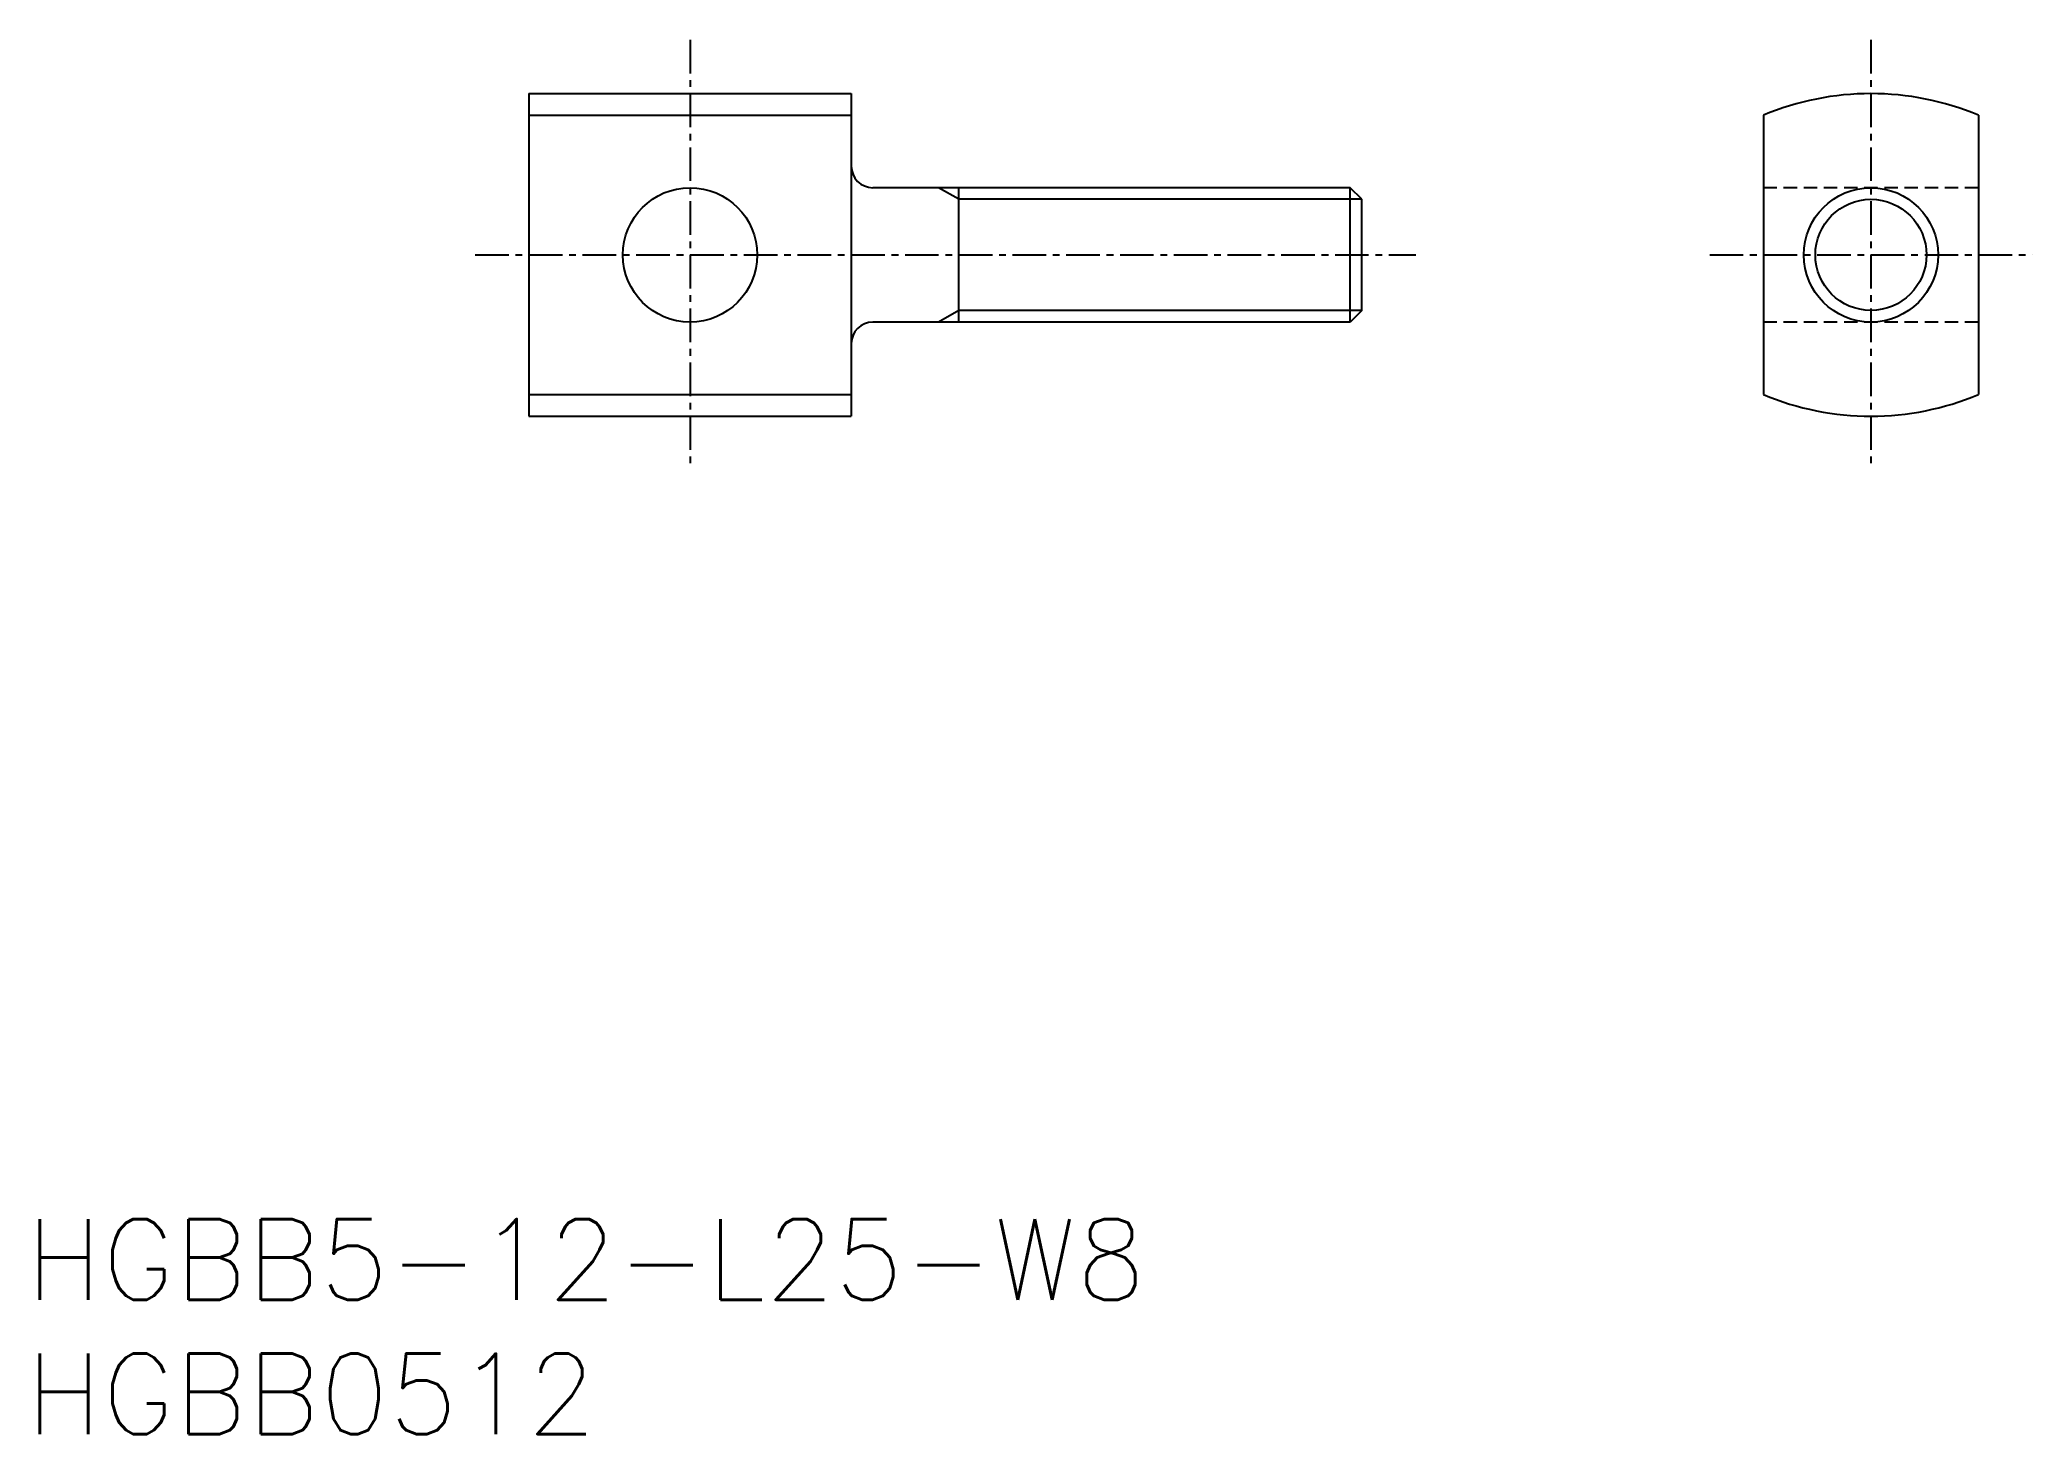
# Model space of a CAD drawing. Extents: x 0.5 to 74.6, y 0 to 51.9.
import ezdxf
from ezdxf.enums import TextEntityAlignment as Align

# ---------------------------------------------------------------- set-up
doc = ezdxf.new("R2010")
doc.units = 0
doc.linetypes.add('CENTER', pattern=[2, 1.25, -0.25, 0.25, -0.25])
doc.linetypes.add('DASHED', pattern=[0.75, 0.5, -0.25])
doc.layers.get('0').update_dxf_attribs({"linetype": 'CONTINUOUS'})
doc.layers.add('CENTER', color=1, linetype='CENTER')
doc.styles.get("Standard").update_dxf_attribs({"font": 'txt.shx'})

msp = doc.modelspace()

# ---------------------------------------------------------------- linework, layer by layer
at = {"color": 7, "linetype": 'CONTINUOUS'}
for p, q in [((18.71, 49.872), (18.71, 37.872)), ((18.71, 49.872), (30.71, 49.872)), ((30.71, 49.872), (30.71, 37.872)), ((18.71, 49.068), (30.71, 49.068)), ((64.65, 49.068), (64.65, 38.676)), ((72.65, 49.068), (72.65, 38.676)), ((49.277, 46.372), (31.51, 46.372)), ((34.71, 41.372), (34.71, 46.372)), ((49.277, 41.372), (49.277, 46.372)), ((49.71, 45.939), (49.277, 46.372)), ((49.71, 41.805), (49.71, 45.939)), ((49.71, 41.805), (49.277, 41.372)), ((49.277, 41.372), (31.51, 41.372)), ((18.71, 38.676), (30.71, 38.676)), ((18.71, 37.872), (30.71, 37.872))]:
    msp.add_line(p, q, dxfattribs=at)
at = {"color": 3, "linetype": 'CONTINUOUS'}
for p, q in [((34.71, 45.939), (33.96, 46.372)), ((49.71, 45.939), (34.71, 45.939)), ((34.71, 41.805), (33.96, 41.372)), ((49.71, 41.805), (34.71, 41.805))]:
    msp.add_line(p, q, dxfattribs=at)
at = {"color": 3, "linetype": 'DASHED'}
for p, q in [((72.65, 46.372), (64.65, 46.372)), ((72.65, 41.372), (64.65, 41.372))]:
    msp.add_line(p, q, dxfattribs=at)
at = {"color": 7, "linetype": 'CONTINUOUS'}
for centre in [(24.71, 43.872), (68.65, 43.872)]:
    msp.add_circle(centre, 2.5, dxfattribs=at)
at = {"color": 3, "linetype": 'CONTINUOUS'}
msp.add_circle((68.65, 43.872), 2.067, dxfattribs=at)
at = {"color": 7, "linetype": 'CONTINUOUS'}
for centre, radius, start, end in [((68.65, 39.518), 10.354, 67.27417, 112.72583), ((31.51, 47.172), 0.8, 180, 270), ((31.51, 40.572), 0.8, 90, 180), ((68.65, 48.226), 10.354, 247.27417, 292.72583)]:
    msp.add_arc(centre, radius, start, end, dxfattribs=at)
at = {"layer": 'CENTER', "color": 1, "linetype": 'CENTER'}
for p, q in [((24.71, 51.872), (24.71, 35.872)), ((68.65, 51.872), (68.65, 35.872)), ((16.71, 43.872), (51.71, 43.872)), ((62.65, 43.872), (74.65, 43.872))]:
    msp.add_line(p, q, dxfattribs=at)

# ---------------------------------------------------------------- texts
at = {"color": 7, "linetype": 'CONTINUOUS'}
for s, p in [('HGBB5-12-L25-W8', (0, 6.5)), ('HGBB0512', (0, 1.5))]:
    msp.add_text(s, height=3, dxfattribs=at).set_placement(p, align=Align.MIDDLE_LEFT)

doc.saveas('drawing.dxf')
